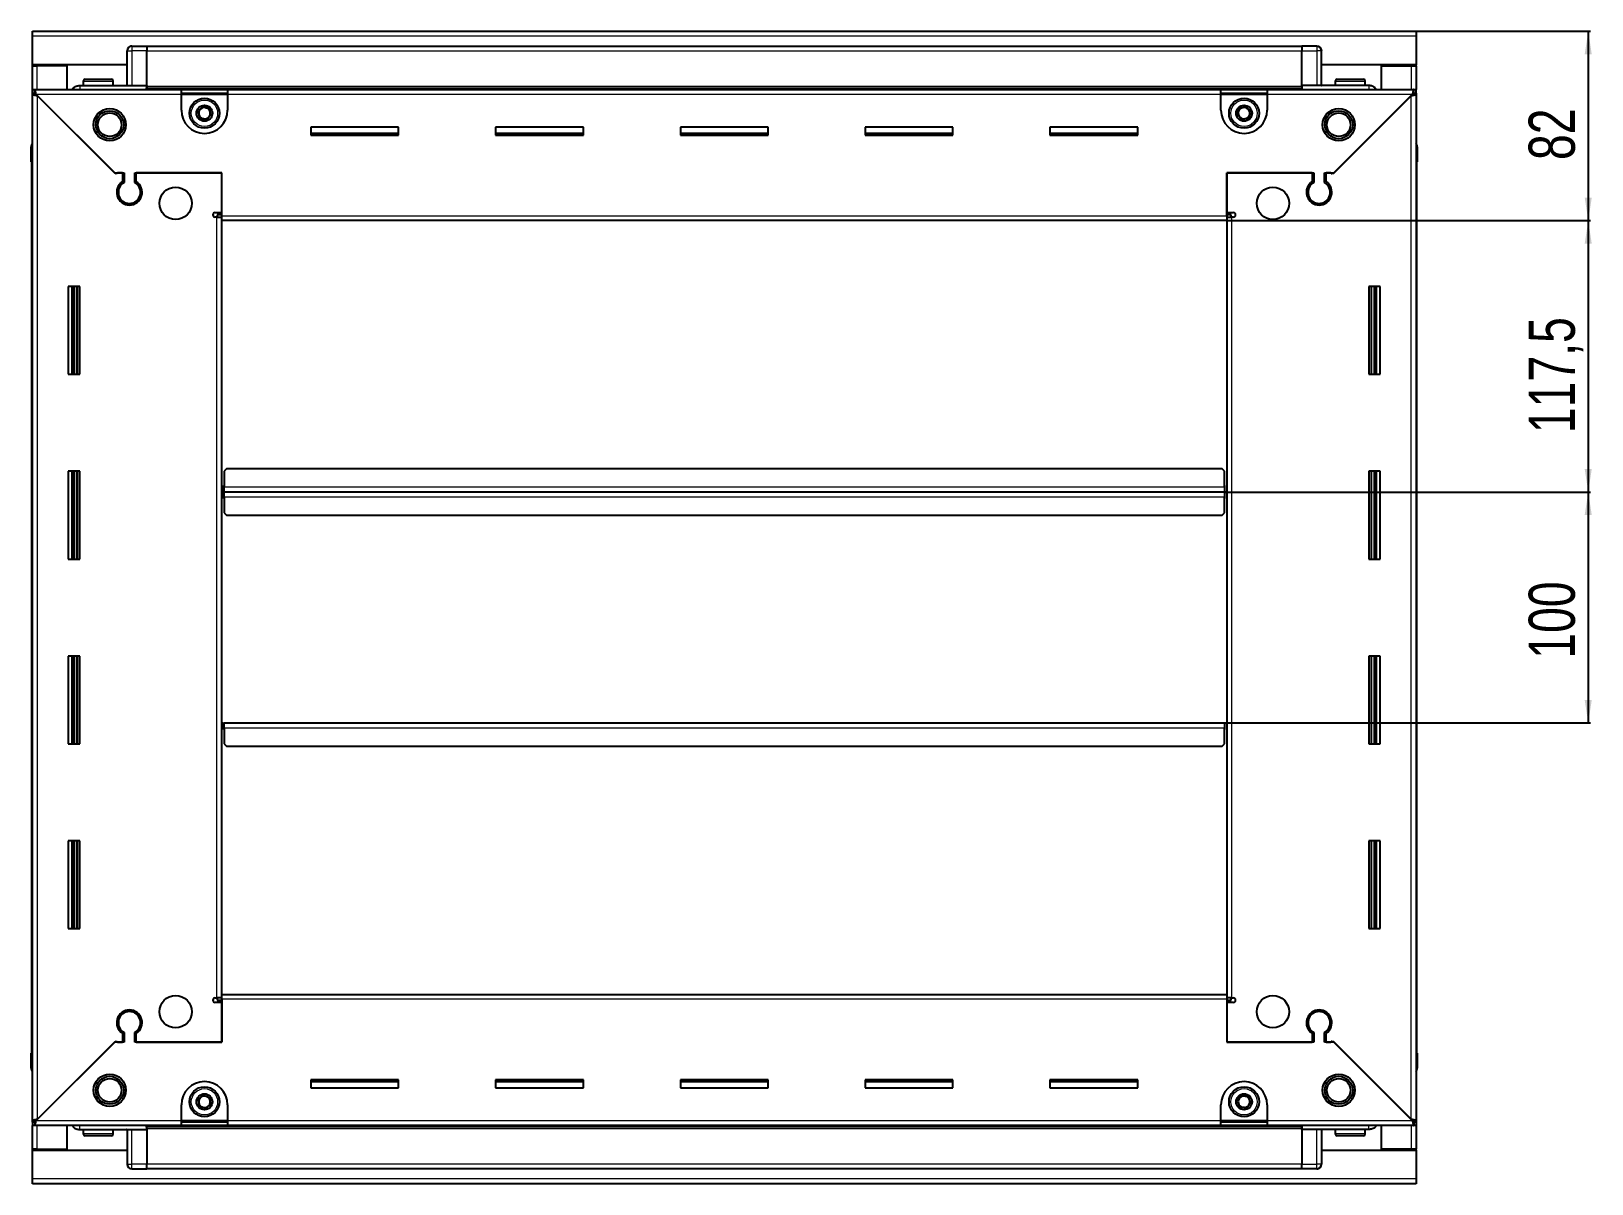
# Model space of a CAD drawing. Header units: millimetres. Extents: x 899 to 3665, y -93 to 1891.
# Drawn here: x 2989 to 3665, y 1244 to 1743 of the extents above; entities that cross this region are included whole.
import ezdxf

# ---------------------------------------------------------------- set-up
doc = ezdxf.new("R2010")
doc.units = ezdxf.units.MM
doc.layers.add('FORMAT', color=7, linetype='Continuous')
doc.styles.add('SLDTEXTSTYLE0', font='TXT', dxfattribs={"width": 0.75})
doc.dimstyles.new('SLDDIMSTYLE0', dxfattribs={"dimtxt": 20, "dimasz": 10, "dimexe": 0, "dimexo": 0.0625, "dimgap": 5, "dimtad": 2, "dimdec": 1, "dimrnd": 1e-09, "dimzin": 12, "dimdsep": 46, "dimtxsty": 'SLDTEXTSTYLE0', "dimsah": 1, "dimcen": 0.09, "dimadec": 0, "dimazin": 3, "dimtfac": 1, "dimtofl": 0, "dimtmove": 0, "dimatfit": 3, "dimfxl": 0, "dimfrac": 2, "dimtolj": 1, "dimtzin": 12, "dimarcsym": 0})

# ---------------------------------------------------------------- blocks, each defined once
blk = doc.blocks.new('_D_5')
at = {"layer": 'FORMAT'}
for p, q in [((3588.6, 1743.43), (3664.09, 1743.43)), ((3663.09, 1743.43), (3663.09, 1661.43)), ((3506.6, 1661.43), (3664.09, 1661.43))]:
    blk.add_line(p, q, dxfattribs=at)
for points in [[(3663.09, 1743.43), (3661.55, 1733.43), (3664.62, 1733.43)], [(3663.09, 1661.43), (3664.62, 1671.43), (3661.55, 1671.43)]]:
    blk.add_solid(points, dxfattribs=at)
at = {"layer": 'FORMAT', "insert": (3637.3, 1687.66), "char_height": 20, "attachment_point": 1, "rotation": 90, "style": 'SLDTEXTSTYLE0'}
blk.add_mtext('82', dxfattribs=at)
blk = doc.blocks.new('_D_6')
at = {"layer": 'FORMAT'}
for p, q in [((3506.6, 1661.43), (3664.09, 1661.43)), ((3663.09, 1661.43), (3663.09, 1543.93)), ((3505.6, 1543.93), (3664.09, 1543.93))]:
    blk.add_line(p, q, dxfattribs=at)
for points in [[(3663.09, 1661.43), (3661.55, 1651.43), (3664.62, 1651.43)], [(3663.09, 1543.93), (3664.62, 1553.93), (3661.55, 1553.93)]]:
    blk.add_solid(points, dxfattribs=at)
at = {"layer": 'FORMAT', "insert": (3637.3, 1569.43), "char_height": 20, "attachment_point": 1, "rotation": 90, "style": 'SLDTEXTSTYLE0'}
blk.add_mtext('117,5', dxfattribs=at)
blk = doc.blocks.new('_D_7')
at = {"layer": 'FORMAT'}
for p, q in [((3505.6, 1543.93), (3664.09, 1543.93)), ((3663.09, 1543.93), (3663.09, 1443.93)), ((3505.6, 1443.93), (3664.09, 1443.93))]:
    blk.add_line(p, q, dxfattribs=at)
for points in [[(3663.09, 1543.93), (3661.55, 1533.93), (3664.62, 1533.93)], [(3663.09, 1443.93), (3664.62, 1453.93), (3661.55, 1453.93)]]:
    blk.add_solid(points, dxfattribs=at)
at = {"layer": 'FORMAT', "insert": (3637.3, 1471.77), "char_height": 20, "attachment_point": 1, "rotation": 90, "style": 'SLDTEXTSTYLE0'}
blk.add_mtext('100', dxfattribs=at)

msp = doc.modelspace()

# ---------------------------------------------------------------- linework, layer by layer
at = {"color": 7, "linetype": 'Continuous', "lineweight": 25}
for p, q in [((2989.59, 1743.43), (3588.59, 1743.43)), ((2989.59, 1741.33), (2989.59, 1743.43)), ((3588.59, 1743.43), (3588.59, 1741.33)), ((2989.59, 1728.93), (2989.59, 1741.33)), ((3031.26, 1736.43), (3031.26, 1736.43)), ((3032.59, 1736.93), (3039.09, 1736.93)), ((3032.59, 1736.93), (3039.09, 1736.93)), ((3039.09, 1736.93), (3039.09, 1736.93)), ((3039.09, 1736.93), (3039.09, 1736.93)), ((3039.09, 1736.93), (3039.09, 1734.93)), ((3539.09, 1736.78), (3039.09, 1736.78)), ((3539.09, 1736.93), (3539.09, 1736.93)), ((3545.59, 1736.93), (3539.09, 1736.93)), ((3545.59, 1736.93), (3539.09, 1736.93)), ((3539.09, 1736.93), (3539.09, 1734.93)), ((3588.59, 1741.33), (3588.59, 1728.93)), ((3030.59, 1719.93), (3030.59, 1734.93)), ((3039.09, 1719.93), (3039.09, 1734.93)), ((3539.09, 1719.93), (3539.09, 1734.93)), ((3547.59, 1734.93), (3547.59, 1734.93)), ((3547.59, 1719.93), (3547.59, 1734.93)), ((3030.59, 1728.93), (2989.59, 1728.93)), ((2989.59, 1728.43), (2989.59, 1728.93)), ((2989.59, 1728.43), (2991.69, 1728.43)), ((2989.59, 1718.18), (2989.59, 1728.43)), ((2991.09, 1728.43), (2991.09, 1728.93)), ((3004.59, 1728.43), (2991.69, 1728.43)), ((3004.59, 1718.18), (3004.59, 1728.43)), ((3012.39, 1722.63), (3023.79, 1722.63)), ((3588.59, 1728.93), (3547.59, 1728.93)), ((3554.39, 1722.63), (3565.79, 1722.63)), ((3573.59, 1728.43), (3586.49, 1728.43)), ((3573.59, 1718.18), (3573.59, 1728.43)), ((3586.49, 1728.43), (3588.59, 1728.43)), ((3587.09, 1728.43), (3587.09, 1728.93)), ((3588.59, 1728.43), (3588.59, 1728.93)), ((3588.59, 1728.43), (3588.59, 1718.18)), ((2989.59, 1716.68), (2989.59, 1718.18)), ((2989.59, 1718.18), (2990.59, 1718.18)), ((2989.59, 1716.18), (2989.59, 1716.68)), ((2989.59, 1716.68), (2990.59, 1716.68)), ((2989.59, 1271.68), (2989.59, 1716.18)), ((2991.09, 1716.18), (2989.59, 1716.18)), ((2990.59, 1718.18), (3054.09, 1718.18)), ((2990.59, 1716.68), (2990.59, 1718.18)), ((2991.19, 1716.08), (3025.09, 1682.18)), ((3010.09, 1719.93), (3039.09, 1719.93)), ((3011.59, 1721.83), (3011.59, 1719.93)), ((3024.59, 1719.93), (3024.59, 1721.83)), ((3039.01, 1718.18), (3039.09, 1719.9)), ((3039.09, 1719.93), (3039.09, 1719.43)), ((3039.09, 1718.78), (3539.09, 1718.78)), ((3054.09, 1716.08), (3054.09, 1718.18)), ((3054.09, 1718.18), (3074.09, 1718.18)), ((3054.09, 1716.68), (3074.09, 1716.68)), ((3054.09, 1709.18), (3054.09, 1716.08)), ((3074.09, 1718.18), (3074.09, 1716.08)), ((3074.09, 1718.18), (3504.09, 1718.18)), ((3074.09, 1716.08), (3074.09, 1709.18)), ((3504.09, 1716.08), (3504.09, 1718.18)), ((3504.09, 1718.18), (3524.09, 1718.18)), ((3504.09, 1716.68), (3524.09, 1716.68)), ((3504.09, 1709.18), (3504.09, 1716.08)), ((3524.09, 1718.18), (3587.59, 1718.18)), ((3524.09, 1718.18), (3524.09, 1716.08)), ((3524.09, 1716.08), (3524.09, 1709.18)), ((3539.09, 1719.93), (3539.09, 1719.43)), ((3568.09, 1719.93), (3539.09, 1719.93)), ((3539.09, 1719.9), (3539.16, 1718.18)), ((3553.09, 1682.18), (3586.99, 1716.08)), ((3553.59, 1721.83), (3553.59, 1719.93)), ((3566.59, 1719.93), (3566.59, 1721.83)), ((3587.09, 1716.18), (3588.59, 1716.18)), ((3587.59, 1716.68), (3587.59, 1718.18)), ((3587.59, 1718.18), (3588.59, 1718.18)), ((3587.59, 1716.68), (3588.59, 1716.68)), ((3588.59, 1716.68), (3588.59, 1718.18)), ((3588.59, 1716.68), (3588.59, 1716.18)), ((3588.59, 1716.18), (3588.59, 1271.68)), ((3025.79, 1681.48), (2991.69, 1715.58)), ((3586.49, 1715.58), (3552.39, 1681.48)), ((3148.09, 1701.93), (3110.09, 1701.93)), ((3110.09, 1701.93), (3110.09, 1698.43)), ((3148.09, 1699.18), (3110.09, 1699.18)), ((3110.09, 1698.43), (3148.09, 1698.43)), ((3148.09, 1698.43), (3148.09, 1701.93)), ((3228.09, 1701.93), (3190.09, 1701.93)), ((3190.09, 1701.93), (3190.09, 1698.43)), ((3228.09, 1699.18), (3190.09, 1699.18)), ((3190.09, 1698.43), (3228.09, 1698.43)), ((3228.09, 1698.43), (3228.09, 1701.93)), ((3308.09, 1701.93), (3270.09, 1701.93)), ((3270.09, 1701.93), (3270.09, 1698.43)), ((3308.09, 1699.18), (3270.09, 1699.18)), ((3270.09, 1698.43), (3308.09, 1698.43)), ((3308.09, 1698.43), (3308.09, 1701.93)), ((3388.09, 1701.93), (3350.09, 1701.93)), ((3350.09, 1701.93), (3350.09, 1698.43)), ((3388.09, 1699.18), (3350.09, 1699.18)), ((3350.09, 1698.43), (3388.09, 1698.43)), ((3388.09, 1698.43), (3388.09, 1701.93)), ((3468.09, 1701.93), (3430.09, 1701.93)), ((3430.09, 1701.93), (3430.09, 1698.43)), ((3468.09, 1699.18), (3430.09, 1699.18)), ((3430.09, 1698.43), (3468.09, 1698.43)), ((3468.09, 1698.43), (3468.09, 1701.93)), ((2989.09, 1693.43), (2989.09, 1686.93)), ((2989.09, 1686.93), (2989.09, 1693.43)), ((3588.59, 1694.76), (3588.59, 1694.76)), ((3589.09, 1693.43), (3589.09, 1686.93)), ((3589.09, 1686.93), (3589.09, 1693.43)), ((2989.09, 1686.93), (2989.09, 1686.93)), ((2989.59, 1686.93), (2989.09, 1686.93)), ((2989.24, 1686.93), (2989.24, 1300.93)), ((3025.09, 1682.18), (3029.29, 1682.18)), ((3026.49, 1682.18), (3025.79, 1681.48)), ((3028.59, 1682.18), (3026.49, 1682.18)), ((3028.59, 1682.18), (3028.59, 1678.29)), ((3029.29, 1682.18), (3029.29, 1677.9)), ((3033.89, 1682.18), (3071.59, 1682.18)), ((3033.89, 1677.9), (3033.89, 1682.18)), ((3034.59, 1678.29), (3034.59, 1682.18)), ((3071.59, 1682.18), (3034.59, 1682.18)), ((3071.59, 1663.53), (3071.59, 1682.18)), ((3071.59, 1664.93), (3071.59, 1682.18)), ((3506.59, 1682.18), (3544.29, 1682.18)), ((3506.59, 1663.53), (3506.59, 1682.18)), ((3506.59, 1682.18), (3506.59, 1664.93)), ((3543.59, 1682.18), (3506.59, 1682.18)), ((3543.59, 1682.18), (3543.59, 1678.29)), ((3544.29, 1682.18), (3544.29, 1677.9)), ((3548.89, 1682.18), (3553.09, 1682.18)), ((3548.89, 1677.9), (3548.89, 1682.18)), ((3551.69, 1682.18), (3549.59, 1682.18)), ((3549.59, 1678.29), (3549.59, 1682.18)), ((3552.39, 1681.48), (3551.69, 1682.18)), ((3588.59, 1686.93), (3589.09, 1686.93)), ((3588.94, 1300.93), (3588.94, 1686.93)), ((3589.09, 1686.93), (3589.09, 1686.93)), ((3589.09, 1686.93), (3589.09, 1686.93)), ((3029.59, 1669.32), (3029.59, 1668.56)), ((3548.59, 1669.32), (3548.59, 1668.56)), ((3068.74, 1664.93), (3071.59, 1664.93)), ((3069.49, 1662.93), (3068.74, 1662.93)), ((3069.49, 1662.93), (3071.59, 1662.93)), ((3071.59, 1663.93), (3069.59, 1663.93)), ((3069.59, 1663.93), (3069.59, 1662.93)), ((3071.59, 1661.43), (3071.59, 1663.53)), ((3506.59, 1664.93), (3509.44, 1664.93)), ((3508.59, 1663.93), (3506.59, 1663.93)), ((3506.59, 1663.53), (3506.59, 1661.43)), ((3506.59, 1662.93), (3508.69, 1662.93)), ((3508.59, 1662.93), (3508.59, 1663.93)), ((3509.44, 1662.93), (3508.69, 1662.93)), ((3506.59, 1661.43), (3071.59, 1661.43)), ((3071.59, 1326.43), (3071.59, 1661.43)), ((3506.59, 1661.43), (3506.59, 1326.43)), ((3010.09, 1632.93), (3005.09, 1632.93)), ((3005.09, 1632.93), (3005.09, 1594.93)), ((3007.24, 1594.93), (3007.24, 1632.93)), ((3009.03, 1594.93), (3009.03, 1632.93)), ((3009.06, 1594.93), (3009.06, 1632.93)), ((3010.09, 1594.93), (3010.09, 1632.93)), ((3568.09, 1632.93), (3568.09, 1594.93)), ((3573.09, 1632.93), (3568.09, 1632.93)), ((3569.11, 1632.93), (3569.11, 1594.93)), ((3569.14, 1632.93), (3569.14, 1594.93)), ((3570.94, 1632.93), (3570.94, 1594.93)), ((3573.09, 1594.93), (3573.09, 1632.93)), ((3005.09, 1594.93), (3010.09, 1594.93)), ((3568.09, 1594.93), (3573.09, 1594.93)), ((3073.59, 1553.93), (3072.59, 1552.93)), ((3504.59, 1553.93), (3073.59, 1553.93)), ((3505.59, 1552.93), (3504.59, 1553.93)), ((3010.09, 1552.93), (3005.09, 1552.93)), ((3005.09, 1552.93), (3005.09, 1514.93)), ((3007.24, 1514.93), (3007.24, 1552.93)), ((3009.03, 1514.93), (3009.03, 1552.93)), ((3009.06, 1514.93), (3009.06, 1552.93)), ((3010.09, 1514.93), (3010.09, 1552.93)), ((3072.59, 1552.93), (3072.59, 1546.03)), ((3505.59, 1546.03), (3505.59, 1552.93)), ((3568.09, 1552.93), (3568.09, 1514.93)), ((3573.09, 1552.93), (3568.09, 1552.93)), ((3569.11, 1552.93), (3569.11, 1514.93)), ((3569.14, 1552.93), (3569.14, 1514.93)), ((3570.94, 1552.93), (3570.94, 1514.93)), ((3573.09, 1514.93), (3573.09, 1552.93)), ((3072.34, 1543.93), (3071.59, 1543.93)), ((3072.59, 1546.78), (3072.34, 1546.78)), ((3072.34, 1546.78), (3072.34, 1543.93)), ((3072.34, 1543.93), (3072.34, 1541.08)), ((3072.34, 1541.08), (3072.59, 1541.08)), ((3072.59, 1543.93), (3072.59, 1546.03)), ((3072.59, 1541.83), (3072.59, 1543.93)), ((3505.59, 1543.93), (3072.59, 1543.93)), ((3072.59, 1541.83), (3072.59, 1534.93)), ((3505.84, 1546.78), (3505.59, 1546.78)), ((3505.59, 1546.03), (3505.59, 1543.93)), ((3505.59, 1543.93), (3505.59, 1541.83)), ((3505.59, 1534.93), (3505.59, 1541.83)), ((3505.59, 1541.08), (3505.84, 1541.08)), ((3505.84, 1543.93), (3505.84, 1546.78)), ((3505.84, 1541.08), (3505.84, 1543.93)), ((3506.59, 1543.93), (3505.84, 1543.93)), ((3072.59, 1534.93), (3073.59, 1533.93)), ((3073.59, 1533.93), (3504.59, 1533.93)), ((3504.59, 1533.93), (3505.59, 1534.93)), ((3005.09, 1514.93), (3010.09, 1514.93)), ((3568.09, 1514.93), (3573.09, 1514.93)), ((3010.09, 1472.93), (3005.09, 1472.93)), ((3005.09, 1472.93), (3005.09, 1434.93)), ((3007.24, 1434.93), (3007.24, 1472.93)), ((3009.03, 1434.93), (3009.03, 1472.93)), ((3009.06, 1434.93), (3009.06, 1472.93)), ((3010.09, 1434.93), (3010.09, 1472.93)), ((3568.09, 1472.93), (3568.09, 1434.93)), ((3573.09, 1472.93), (3568.09, 1472.93)), ((3569.11, 1472.93), (3569.11, 1434.93)), ((3569.14, 1472.93), (3569.14, 1434.93)), ((3570.94, 1472.93), (3570.94, 1434.93)), ((3573.09, 1434.93), (3573.09, 1472.93)), ((3071.59, 1443.93), (3072.34, 1443.93)), ((3072.34, 1443.93), (3072.34, 1441.08)), ((3072.34, 1441.08), (3072.59, 1441.08)), ((3072.59, 1443.93), (3505.59, 1443.93)), ((3072.59, 1441.83), (3072.59, 1443.93)), ((3072.59, 1441.83), (3072.59, 1434.93)), ((3505.59, 1443.93), (3505.59, 1441.83)), ((3505.59, 1434.93), (3505.59, 1441.83)), ((3505.59, 1441.08), (3505.84, 1441.08)), ((3505.84, 1441.08), (3505.84, 1443.93)), ((3505.84, 1443.93), (3506.59, 1443.93)), ((3005.09, 1434.93), (3010.09, 1434.93)), ((3072.59, 1434.93), (3073.59, 1433.93)), ((3073.59, 1433.93), (3504.59, 1433.93)), ((3504.59, 1433.93), (3505.59, 1434.93)), ((3568.09, 1434.93), (3573.09, 1434.93)), ((3010.09, 1392.93), (3005.09, 1392.93)), ((3005.09, 1392.93), (3005.09, 1354.93)), ((3007.24, 1354.93), (3007.24, 1392.93)), ((3009.03, 1354.93), (3009.03, 1392.93)), ((3009.06, 1354.93), (3009.06, 1392.93)), ((3010.09, 1354.93), (3010.09, 1392.93)), ((3568.09, 1392.93), (3568.09, 1354.93)), ((3573.09, 1392.93), (3568.09, 1392.93)), ((3569.11, 1392.93), (3569.11, 1354.93)), ((3569.14, 1392.93), (3569.14, 1354.93)), ((3570.94, 1392.93), (3570.94, 1354.93)), ((3573.09, 1354.93), (3573.09, 1392.93)), ((3005.09, 1354.93), (3010.09, 1354.93)), ((3568.09, 1354.93), (3573.09, 1354.93)), ((3068.74, 1324.93), (3069.49, 1324.93)), ((3071.59, 1324.93), (3069.49, 1324.93)), ((3069.59, 1324.93), (3069.59, 1323.93)), ((3071.59, 1326.43), (3506.59, 1326.43)), ((3071.59, 1324.33), (3071.59, 1326.43)), ((3071.59, 1324.33), (3071.59, 1305.68)), ((3506.59, 1326.43), (3506.59, 1324.33)), ((3508.69, 1324.93), (3506.59, 1324.93)), ((3506.59, 1324.33), (3506.59, 1305.68)), ((3508.59, 1323.93), (3508.59, 1324.93)), ((3508.69, 1324.93), (3509.44, 1324.93)), ((3029.59, 1319.31), (3029.59, 1318.55)), ((3071.59, 1322.93), (3068.74, 1322.93)), ((3069.59, 1323.93), (3071.59, 1323.93)), ((3071.59, 1305.68), (3071.59, 1322.93)), ((3506.59, 1323.93), (3508.59, 1323.93)), ((3506.59, 1322.93), (3506.59, 1305.68)), ((3509.44, 1322.93), (3506.59, 1322.93)), ((3548.59, 1319.31), (3548.59, 1318.55)), ((3025.09, 1305.68), (2991.19, 1271.78)), ((2991.69, 1272.28), (3025.79, 1306.38)), ((3029.29, 1305.68), (3025.09, 1305.68)), ((3025.79, 1306.38), (3026.49, 1305.68)), ((3026.49, 1305.68), (3028.59, 1305.68)), ((3028.59, 1309.57), (3028.59, 1305.68)), ((3029.29, 1309.97), (3029.29, 1305.68)), ((3033.89, 1305.68), (3033.89, 1309.97)), ((3071.59, 1305.68), (3033.89, 1305.68)), ((3034.59, 1305.68), (3034.59, 1309.57)), ((3034.59, 1305.68), (3071.59, 1305.68)), ((3544.29, 1305.68), (3506.59, 1305.68)), ((3506.59, 1305.68), (3543.59, 1305.68)), ((3543.59, 1309.57), (3543.59, 1305.68)), ((3544.29, 1309.97), (3544.29, 1305.68)), ((3548.89, 1305.68), (3548.89, 1309.97)), ((3553.09, 1305.68), (3548.89, 1305.68)), ((3549.59, 1305.68), (3549.59, 1309.57)), ((3549.59, 1305.68), (3551.69, 1305.68)), ((3551.69, 1305.68), (3552.39, 1306.38)), ((3552.39, 1306.38), (3586.49, 1272.28)), ((3586.99, 1271.78), (3553.09, 1305.68)), ((2989.09, 1300.93), (2989.09, 1300.93)), ((2989.09, 1294.43), (2989.09, 1300.93)), ((2989.09, 1300.93), (2989.09, 1300.93)), ((2989.09, 1300.93), (2989.09, 1294.43)), ((2989.59, 1300.93), (2989.09, 1300.93)), ((3588.59, 1300.93), (3589.09, 1300.93)), ((3589.09, 1300.93), (3589.09, 1300.93)), ((3589.09, 1294.43), (3589.09, 1300.93)), ((3589.09, 1300.93), (3589.09, 1294.43)), ((2989.59, 1293.11), (2989.59, 1293.11)), ((3148.09, 1289.43), (3110.09, 1289.43)), ((3110.09, 1289.43), (3110.09, 1285.93)), ((3110.09, 1288.68), (3148.09, 1288.68)), ((3110.09, 1285.93), (3148.09, 1285.93)), ((3148.09, 1285.93), (3148.09, 1289.43)), ((3228.09, 1289.43), (3190.09, 1289.43)), ((3190.09, 1289.43), (3190.09, 1285.93)), ((3190.09, 1288.68), (3228.09, 1288.68)), ((3190.09, 1285.93), (3228.09, 1285.93)), ((3228.09, 1285.93), (3228.09, 1289.43)), ((3308.09, 1289.43), (3270.09, 1289.43)), ((3270.09, 1289.43), (3270.09, 1285.93)), ((3270.09, 1288.68), (3308.09, 1288.68)), ((3270.09, 1285.93), (3308.09, 1285.93)), ((3308.09, 1285.93), (3308.09, 1289.43)), ((3388.09, 1289.43), (3350.09, 1289.43)), ((3350.09, 1289.43), (3350.09, 1285.93)), ((3350.09, 1288.68), (3388.09, 1288.68)), ((3350.09, 1285.93), (3388.09, 1285.93)), ((3388.09, 1285.93), (3388.09, 1289.43)), ((3468.09, 1289.43), (3430.09, 1289.43)), ((3430.09, 1289.43), (3430.09, 1285.93)), ((3430.09, 1288.68), (3468.09, 1288.68)), ((3430.09, 1285.93), (3468.09, 1285.93)), ((3468.09, 1285.93), (3468.09, 1289.43)), ((3054.09, 1271.78), (3054.09, 1278.68)), ((3074.09, 1278.68), (3074.09, 1271.78)), ((3504.09, 1271.78), (3504.09, 1278.68)), ((3524.09, 1278.68), (3524.09, 1271.78)), ((2989.59, 1271.18), (2989.59, 1271.68)), ((2991.09, 1271.68), (2989.59, 1271.68)), ((2989.59, 1271.18), (2989.59, 1269.68)), ((2990.59, 1271.18), (2989.59, 1271.18)), ((2990.59, 1271.18), (2990.59, 1269.68)), ((3054.09, 1269.68), (3054.09, 1271.78)), ((3074.09, 1271.18), (3054.09, 1271.18)), ((3074.09, 1271.78), (3074.09, 1269.68)), ((3504.09, 1269.68), (3504.09, 1271.78)), ((3524.09, 1271.18), (3504.09, 1271.18)), ((3524.09, 1271.78), (3524.09, 1269.68)), ((3587.09, 1271.68), (3588.59, 1271.68)), ((3587.59, 1271.18), (3587.59, 1269.68)), ((3588.59, 1271.18), (3587.59, 1271.18)), ((3588.59, 1271.68), (3588.59, 1271.18)), ((3588.59, 1271.18), (3588.59, 1269.68)), ((2989.59, 1259.43), (2989.59, 1269.68)), ((2990.59, 1269.68), (2989.59, 1269.68)), ((3054.09, 1269.68), (2990.59, 1269.68)), ((3004.59, 1259.43), (3004.59, 1269.68)), ((3010.09, 1267.93), (3039.09, 1267.93)), ((3011.59, 1267.93), (3011.59, 1266.03)), ((3016.16, 1265.23), (3012.39, 1265.23)), ((3023.79, 1265.23), (3016.16, 1265.23)), ((3024.59, 1266.03), (3024.59, 1267.93)), ((3030.59, 1267.93), (3030.59, 1252.93)), ((3039.09, 1267.97), (3039.01, 1269.68)), ((3539.09, 1269.08), (3039.09, 1269.08)), ((3039.09, 1267.93), (3039.09, 1268.43)), ((3039.09, 1267.93), (3039.09, 1252.93)), ((3074.09, 1269.68), (3054.09, 1269.68)), ((3504.09, 1269.68), (3074.09, 1269.68)), ((3524.09, 1269.68), (3504.09, 1269.68)), ((3587.59, 1269.68), (3524.09, 1269.68)), ((3539.16, 1269.68), (3539.09, 1267.97)), ((3539.09, 1267.93), (3539.09, 1268.43)), ((3568.09, 1267.93), (3539.09, 1267.93)), ((3539.09, 1267.93), (3539.09, 1252.93)), ((3547.59, 1267.93), (3547.59, 1252.93)), ((3553.59, 1267.93), (3553.59, 1266.03)), ((3561.38, 1265.23), (3554.39, 1265.23)), ((3565.79, 1265.23), (3561.38, 1265.23)), ((3566.59, 1266.03), (3566.59, 1267.93)), ((3573.59, 1259.43), (3573.59, 1269.68)), ((3588.59, 1269.68), (3587.59, 1269.68)), ((3588.59, 1269.68), (3588.59, 1259.43)), ((2991.69, 1259.43), (2989.59, 1259.43)), ((2989.59, 1258.93), (2989.59, 1259.43)), ((2989.59, 1246.53), (2989.59, 1258.93)), ((2989.59, 1258.93), (3030.59, 1258.93)), ((2991.09, 1258.93), (2991.09, 1259.43)), ((2991.69, 1259.43), (3004.59, 1259.43)), ((3547.59, 1258.93), (3588.59, 1258.93)), ((3586.49, 1259.43), (3573.59, 1259.43)), ((3588.59, 1259.43), (3586.49, 1259.43)), ((3587.09, 1258.93), (3587.09, 1259.43)), ((3588.59, 1258.93), (3588.59, 1259.43)), ((3588.59, 1258.93), (3588.59, 1246.53)), ((3030.59, 1252.93), (3030.59, 1252.93)), ((3032.59, 1250.93), (3039.09, 1250.93)), ((3032.59, 1250.93), (3039.09, 1250.93)), ((3039.09, 1250.93), (3039.09, 1252.93)), ((3039.09, 1251.08), (3539.09, 1251.08)), ((3039.09, 1250.93), (3039.09, 1250.93)), ((3539.09, 1250.93), (3539.09, 1252.93)), ((3545.59, 1250.93), (3539.09, 1250.93)), ((3539.09, 1250.93), (3539.09, 1250.93)), ((3539.09, 1250.93), (3539.09, 1250.93)), ((3545.59, 1250.93), (3539.09, 1250.93)), ((3546.91, 1251.43), (3546.91, 1251.43)), ((2989.59, 1244.43), (2989.59, 1246.53)), ((3588.59, 1244.43), (2989.59, 1244.43)), ((3588.59, 1246.53), (3588.59, 1244.43))]:
    msp.add_line(p, q, dxfattribs=at)
at = {"color": 8, "linetype": 'Continuous', "lineweight": 18}
for p, q in [((3588.59, 1741.33), (2989.59, 1741.33)), ((3032.59, 1736.93), (3032.59, 1734.93)), ((3545.59, 1736.93), (3545.59, 1734.93)), ((3030.59, 1734.93), (3032.59, 1734.93)), ((3032.59, 1734.93), (3032.59, 1719.93)), ((3039.09, 1734.93), (3032.59, 1734.93)), ((3539.09, 1734.78), (3039.09, 1734.78)), ((3539.09, 1734.93), (3545.59, 1734.93)), ((3545.59, 1734.93), (3545.59, 1719.93)), ((3547.59, 1734.93), (3545.59, 1734.93)), ((2991.69, 1728.43), (2991.69, 1728.93)), ((2991.69, 1718.18), (2991.69, 1728.43)), ((3586.49, 1728.93), (3586.49, 1728.43)), ((3586.49, 1728.43), (3586.49, 1718.18)), ((3054.09, 1716.08), (2991.19, 1716.08)), ((3011.59, 1721.83), (3024.59, 1721.83)), ((3539.09, 1719.43), (3039.09, 1719.43)), ((3539.09, 1718.2), (3039.09, 1718.2)), ((3054.09, 1716.08), (3074.09, 1716.08)), ((3504.09, 1716.08), (3074.09, 1716.08)), ((3504.09, 1716.08), (3524.09, 1716.08)), ((3586.99, 1716.08), (3524.09, 1716.08)), ((3553.59, 1721.83), (3566.59, 1721.83)), ((2991.69, 1715.58), (2991.69, 1272.28)), ((3586.49, 1272.28), (3586.49, 1715.58)), ((2989.59, 1693.43), (2989.09, 1693.43)), ((3588.59, 1693.43), (3589.09, 1693.43)), ((3069.49, 1324.93), (3069.49, 1662.93)), ((3071.59, 1663.53), (3506.59, 1663.53)), ((3508.69, 1662.93), (3508.69, 1324.93)), ((3006.59, 1632.93), (3006.59, 1594.93)), ((3007.82, 1632.93), (3007.82, 1594.93)), ((3570.35, 1594.93), (3570.35, 1632.93)), ((3571.59, 1594.93), (3571.59, 1632.93)), ((3006.59, 1552.93), (3006.59, 1514.93)), ((3007.82, 1552.93), (3007.82, 1514.93)), ((3570.35, 1514.93), (3570.35, 1552.93)), ((3571.59, 1514.93), (3571.59, 1552.93)), ((3505.59, 1546.03), (3072.59, 1546.03)), ((3072.59, 1541.83), (3505.59, 1541.83)), ((3006.59, 1472.93), (3006.59, 1434.93)), ((3007.82, 1472.93), (3007.82, 1434.93)), ((3570.35, 1434.93), (3570.35, 1472.93)), ((3571.59, 1434.93), (3571.59, 1472.93)), ((3072.59, 1441.83), (3505.59, 1441.83)), ((3006.59, 1392.93), (3006.59, 1354.93)), ((3007.82, 1392.93), (3007.82, 1354.93)), ((3570.35, 1354.93), (3570.35, 1392.93)), ((3571.59, 1354.93), (3571.59, 1392.93)), ((3506.59, 1324.33), (3071.59, 1324.33)), ((2989.59, 1294.43), (2989.09, 1294.43)), ((3588.59, 1294.43), (3589.09, 1294.43)), ((2991.19, 1271.78), (3054.09, 1271.78)), ((3074.09, 1271.78), (3054.09, 1271.78)), ((3074.09, 1271.78), (3504.09, 1271.78)), ((3524.09, 1271.78), (3504.09, 1271.78)), ((3524.09, 1271.78), (3586.99, 1271.78)), ((2991.69, 1259.43), (2991.69, 1269.68)), ((3015.89, 1266.03), (3011.59, 1266.03)), ((3024.59, 1266.03), (3015.89, 1266.03)), ((3032.59, 1252.93), (3032.59, 1267.93)), ((3039.09, 1269.67), (3539.09, 1269.67)), ((3039.09, 1268.43), (3539.09, 1268.43)), ((3545.59, 1252.93), (3545.59, 1267.93)), ((3561.56, 1266.03), (3553.59, 1266.03)), ((3566.59, 1266.03), (3561.56, 1266.03)), ((3586.49, 1269.68), (3586.49, 1259.43)), ((2991.69, 1258.93), (2991.69, 1259.43)), ((3586.49, 1259.43), (3586.49, 1258.93)), ((3030.59, 1252.93), (3032.59, 1252.93)), ((3039.09, 1252.93), (3032.59, 1252.93)), ((3032.59, 1250.93), (3032.59, 1252.93)), ((3039.09, 1253.08), (3539.09, 1253.08)), ((3539.09, 1252.93), (3545.59, 1252.93)), ((3547.59, 1252.93), (3545.59, 1252.93)), ((3545.59, 1250.93), (3545.59, 1252.93)), ((3588.59, 1246.53), (2989.59, 1246.53))]:
    msp.add_line(p, q, dxfattribs=at)
at = {"color": 7, "linetype": 'Continuous', "lineweight": 25, "flags": 128}
msp.add_lwpolyline([(3547.44, 1735.69), (3547.55, 1735.32), (3547.59, 1734.93)], dxfattribs=at)
at = {"color": 7, "linetype": 'Continuous', "lineweight": 25}
for centre, radius in [((3023.09, 1702.93), 7), ((3064.09, 1707.93), 6.5), ((3064.09, 1707.93), 3.46), ((3514.09, 1707.93), 6.5), ((3514.09, 1707.93), 3.46), ((3555.09, 1702.93), 7), ((3023.09, 1702.93), 6.03), ((3023.09, 1702.93), 5.1), ((3555.09, 1702.93), 6.03), ((3555.09, 1702.93), 5.1), ((3051.59, 1668.93), 7), ((3526.59, 1668.93), 7), ((3051.59, 1318.93), 7), ((3526.59, 1318.93), 7), ((3023.09, 1284.93), 7), ((3023.09, 1284.93), 6.03), ((3555.09, 1284.93), 7), ((3555.09, 1284.93), 6.03), ((3023.09, 1284.93), 5.1), ((3064.09, 1279.93), 6.5), ((3514.09, 1279.93), 6.5), ((3555.09, 1284.93), 5.1), ((3064.09, 1279.93), 3.46), ((3514.09, 1279.93), 3.46)]:
    msp.add_circle(centre, radius, dxfattribs=at)
at = {"color": 8, "linetype": 'Continuous', "lineweight": 18}
for centre in [(3064.09, 1707.93), (3514.09, 1707.93), (3064.09, 1279.93), (3514.09, 1279.93)]:
    msp.add_circle(centre, 5.7, dxfattribs=at)
at = {"color": 7, "linetype": 'Continuous', "lineweight": 25}
for centre, radius, start, end in [((3032.59, 1734.93), 2, 90, 180), ((3032.59, 1734.93), 2, 123.94202, 131.40962), ((3032.59, 1734.93), 2, 90, 108.58003), ((3545.59, 1734.93), 2, 0, 90), ((3012.39, 1721.83), 0.8, 90, 180), ((3023.79, 1721.83), 0.8, 0, 90), ((3554.39, 1721.83), 0.8, 90, 180), ((3565.79, 1721.83), 0.8, 0, 90), ((3030.39, 1720.13), 0.2, 270, 0), ((3547.79, 1720.13), 0.2, 180, 270), ((3064.09, 1709.18), 10, 180, 270), ((3064.09, 1707.93), 2.5, 134.01559, 194.01559), ((3064.09, 1707.93), 2.5, 74.01559, 134.01559), ((3064.09, 1709.18), 10, 270, 0), ((3064.09, 1707.93), 2.5, 14.01559, 74.01559), ((3514.09, 1709.18), 10, 180, 270), ((3514.09, 1707.93), 2.5, 100.11158, 160.11158), ((3514.09, 1707.93), 2.5, 40.11158, 100.11158), ((3514.09, 1709.18), 10, 270, 0), ((3514.09, 1707.93), 2.5, 340.11158, 40.11158), ((3064.09, 1707.93), 2.5, 194.01559, 254.01559), ((3064.09, 1707.93), 2.5, 254.01559, 314.01559), ((3064.09, 1707.93), 2.5, 314.01559, 14.01559), ((3514.09, 1707.93), 2.5, 160.11158, 220.11158), ((3514.09, 1707.93), 2.5, 220.11158, 280.11158), ((3514.09, 1707.93), 2.5, 280.11158, 340.11158), ((2991.09, 1693.43), 2, 138.57492, 180), ((2991.09, 1693.43), 2, 138.59038, 180), ((3587.09, 1693.43), 2, 33.78451, 41.40962), ((3587.09, 1693.43), 2, 0, 41.39416), ((3587.09, 1693.43), 2, 360, 19.56674), ((3031.59, 1673.68), 5.5, 123.05573, 56.94427), ((3031.59, 1673.68), 4.8, 118.63099, 61.36901), ((3546.59, 1673.68), 5.5, 123.05573, 56.94427), ((3546.59, 1673.68), 4.8, 118.63099, 61.36901), ((3068.74, 1663.93), 1, 90, 270), ((3509.44, 1663.93), 1, 270, 90), ((3068.74, 1323.93), 1, 90, 270), ((3509.44, 1323.93), 1, 270, 90), ((3031.59, 1314.18), 5.5, 303.05573, 236.94427), ((3031.59, 1314.18), 4.8, 298.63099, 241.36901), ((3546.59, 1314.18), 5.5, 303.05573, 236.94427), ((3546.59, 1314.18), 4.8, 298.63099, 241.36901), ((2991.09, 1294.43), 2, 180, 221.39416), ((3587.09, 1294.43), 2, 318.57492, 360), ((3587.09, 1294.43), 2, 318.59038, 0), ((3064.09, 1278.68), 10, 90, 180), ((3064.09, 1278.68), 10, 0, 90), ((3514.09, 1278.68), 10, 90, 180), ((3514.09, 1278.68), 10, 0, 90), ((3064.09, 1279.93), 2.5, 127.47401, 187.47401), ((3064.09, 1279.93), 2.5, 187.47401, 247.47401), ((3064.09, 1279.93), 2.5, 67.47401, 127.47401), ((3064.09, 1279.93), 2.5, 247.47401, 307.47401), ((3064.09, 1279.93), 2.5, 7.47401, 67.47401), ((3064.09, 1279.93), 2.5, 307.47401, 7.47401), ((3514.09, 1279.93), 2.5, 147.04236, 207.04236), ((3514.09, 1279.93), 2.5, 207.04236, 267.04236), ((3514.09, 1279.93), 2.5, 87.04236, 147.04236), ((3514.09, 1279.93), 2.5, 267.04236, 327.04236), ((3514.09, 1279.93), 2.5, 27.04236, 87.04236), ((3514.09, 1279.93), 2.5, 327.04236, 27.04236), ((3012.39, 1266.03), 0.8, 180, 270), ((3023.79, 1266.03), 0.8, 270, 360), ((3030.39, 1267.73), 0.2, 0, 90), ((3547.79, 1267.73), 0.2, 90, 180), ((3554.39, 1266.03), 0.8, 180, 270), ((3565.79, 1266.03), 0.8, 270, 360), ((3032.59, 1252.93), 2, 180, 270), ((3032.59, 1252.93), 2, 180, 270), ((3545.59, 1252.93), 2, 270, 0), ((3545.59, 1252.93), 2, 270, 288.58003), ((3545.59, 1252.93), 2, 303.94202, 311.40962)]:
    msp.add_arc(centre, radius, start, end, dxfattribs=at)
for points, knots in [([(2989.59, 1716.18), (2989.61, 1716.14), (2989.66, 1716.05), (2990.06, 1715.91), (2990.62, 1715.78), (2991.2, 1715.67), (2991.56, 1715.61), (2991.69, 1715.58)], [0, 0, 0, 0, 0.230255, 0.448522, 0.666786, 0.88505, 1, 1, 1, 1]), ([(2991.19, 1716.08), (2991.14, 1716.34), (2991.05, 1716.83), (2990.92, 1717.47), (2990.79, 1717.94), (2990.68, 1718.16), (2990.61, 1718.18), (2990.59, 1718.18)], [0, 0, 0, 0, 0.230255, 0.448522, 0.666786, 0.88505, 1, 1, 1, 1]), ([(3006.87, 1718.18), (3006.99, 1718.38), (3007.38, 1719.03), (3008.53, 1719.74), (3009.57, 1719.87), (3010.09, 1719.93)], [0, 0, 0, 0, 0.18225, 0.591125, 1, 1, 1, 1]), ([(3039.09, 1719.93), (3039.09, 1719.9), (3039.09, 1719.82), (3039.09, 1719.2), (3039.09, 1718.62), (3039.09, 1718.23), (3039.09, 1718.2)], [0, 0, 0, 0, 0.324279, 0.648558, 0.972836, 1, 1, 1, 1]), ([(3539.09, 1719.93), (3539.09, 1719.9), (3539.09, 1719.82), (3539.09, 1719.2), (3539.09, 1718.62), (3539.09, 1718.23), (3539.09, 1718.2)], [0, 0, 0, 0, 0.3242788, 0.6485576, 0.9728365, 1, 1, 1, 1]), ([(3571.3, 1718.18), (3571.18, 1718.38), (3570.79, 1719.03), (3569.64, 1719.74), (3568.6, 1719.87), (3568.09, 1719.93)], [0, 0, 0, 0, 0.18225, 0.591125, 1, 1, 1, 1]), ([(3586.49, 1715.58), (3586.74, 1715.63), (3587.23, 1715.72), (3587.87, 1715.85), (3588.34, 1715.98), (3588.56, 1716.09), (3588.58, 1716.16), (3588.59, 1716.18)], [0, 0, 0, 0, 0.2302553, 0.4485219, 0.6667858, 0.8850496, 1, 1, 1, 1]), ([(3587.59, 1718.18), (3587.54, 1718.16), (3587.45, 1718.11), (3587.32, 1717.71), (3587.19, 1717.15), (3587.08, 1716.57), (3587.01, 1716.21), (3586.99, 1716.08)], [0, 0, 0, 0, 0.230255, 0.448522, 0.666786, 0.88505, 1, 1, 1, 1]), ([(3061.31, 1708.73), (3061.68, 1709.09), (3062.38, 1709.76), (3063.07, 1710.42), (3063.39, 1710.73)], [0, 0, 0, 0, 0.534686, 1, 1, 1, 1]), ([(3063.39, 1710.73), (3063.88, 1710.59), (3064.81, 1710.33), (3065.73, 1710.06), (3066.16, 1709.94)], [0, 0, 0, 0, 0.5346859, 1, 1, 1, 1]), ([(3066.16, 1709.94), (3066.19, 1709.82), (3066.34, 1709.24), (3066.58, 1708.27), (3066.78, 1707.47), (3066.86, 1707.14)], [0, 0, 0, 0, 0.1331247, 0.6370994, 1, 1, 1, 1]), ([(3511.24, 1707.43), (3511.29, 1707.54), (3511.49, 1708.11), (3511.83, 1709.04), (3512.11, 1709.82), (3512.23, 1710.14)], [0, 0, 0, 0, 0.133125, 0.637099, 1, 1, 1, 1]), ([(3512.23, 1710.14), (3512.73, 1710.23), (3513.68, 1710.4), (3514.63, 1710.57), (3515.07, 1710.65)], [0, 0, 0, 0, 0.534686, 1, 1, 1, 1]), ([(3515.07, 1710.65), (3515.4, 1710.25), (3516.02, 1709.52), (3516.64, 1708.78), (3516.93, 1708.44)], [0, 0, 0, 0, 0.534686, 1, 1, 1, 1]), ([(3062.01, 1705.93), (3061.93, 1706.26), (3061.73, 1707.06), (3061.49, 1708.03), (3061.34, 1708.61), (3061.31, 1708.73)], [0, 0, 0, 0, 0.362901, 0.866875, 1, 1, 1, 1]), ([(3064.79, 1705.13), (3064.29, 1705.28), (3063.36, 1705.54), (3062.44, 1705.81), (3062.01, 1705.93)], [0, 0, 0, 0, 0.5346859, 1, 1, 1, 1]), ([(3066.86, 1707.14), (3066.49, 1706.78), (3065.8, 1706.11), (3065.11, 1705.44), (3064.79, 1705.13)], [0, 0, 0, 0, 0.534686, 1, 1, 1, 1]), ([(3513.1, 1705.22), (3512.77, 1705.61), (3512.15, 1706.35), (3511.53, 1707.09), (3511.24, 1707.43)], [0, 0, 0, 0, 0.534686, 1, 1, 1, 1]), ([(3515.95, 1705.73), (3515.44, 1705.64), (3514.49, 1705.47), (3513.54, 1705.3), (3513.1, 1705.22)], [0, 0, 0, 0, 0.5346859, 1, 1, 1, 1]), ([(3516.93, 1708.44), (3516.81, 1708.12), (3516.53, 1707.34), (3516.19, 1706.41), (3515.99, 1705.84), (3515.95, 1705.73)], [0, 0, 0, 0, 0.362901, 0.866875, 1, 1, 1, 1]), ([(3061.42, 1281.04), (3061.52, 1281.12), (3061.99, 1281.48), (3062.78, 1282.09), (3063.44, 1282.59), (3063.71, 1282.8)], [0, 0, 0, 0, 0.133125, 0.637099, 1, 1, 1, 1]), ([(3061.79, 1278.18), (3061.73, 1278.69), (3061.6, 1279.65), (3061.48, 1280.6), (3061.42, 1281.04)], [0, 0, 0, 0, 0.534686, 1, 1, 1, 1]), ([(3064.46, 1277.07), (3063.99, 1277.27), (3063.09, 1277.64), (3062.21, 1278.01), (3061.79, 1278.18)], [0, 0, 0, 0, 0.5346859, 1, 1, 1, 1]), ([(3063.71, 1282.8), (3064.19, 1282.6), (3065.08, 1282.23), (3065.96, 1281.86), (3066.38, 1281.69)], [0, 0, 0, 0, 0.534686, 1, 1, 1, 1]), ([(3066.75, 1278.83), (3066.48, 1278.62), (3065.83, 1278.12), (3065.04, 1277.51), (3064.56, 1277.15), (3064.46, 1277.07)], [0, 0, 0, 0, 0.362901, 0.866875, 1, 1, 1, 1]), ([(3066.38, 1281.69), (3066.44, 1281.18), (3066.57, 1280.22), (3066.69, 1279.27), (3066.75, 1278.83)], [0, 0, 0, 0, 0.5346859, 1, 1, 1, 1]), ([(3511.2, 1280.08), (3511.48, 1280.52), (3512.01, 1281.33), (3512.53, 1282.13), (3512.77, 1282.51)], [0, 0, 0, 0, 0.534686, 1, 1, 1, 1]), ([(3512.52, 1277.51), (3512.28, 1277.97), (3511.84, 1278.83), (3511.41, 1279.69), (3511.2, 1280.08)], [0, 0, 0, 0, 0.534686, 1, 1, 1, 1]), ([(3515.4, 1277.36), (3515.05, 1277.38), (3514.23, 1277.42), (3513.24, 1277.47), (3512.64, 1277.51), (3512.52, 1277.51)], [0, 0, 0, 0, 0.362901, 0.866875, 1, 1, 1, 1]), ([(3512.77, 1282.51), (3512.9, 1282.5), (3513.5, 1282.47), (3514.49, 1282.42), (3515.31, 1282.37), (3515.66, 1282.36)], [0, 0, 0, 0, 0.133125, 0.637099, 1, 1, 1, 1]), ([(3516.97, 1279.79), (3516.69, 1279.35), (3516.16, 1278.54), (3515.64, 1277.74), (3515.4, 1277.36)], [0, 0, 0, 0, 0.534686, 1, 1, 1, 1]), ([(3515.66, 1282.36), (3515.89, 1281.9), (3516.33, 1281.04), (3516.77, 1280.18), (3516.97, 1279.79)], [0, 0, 0, 0, 0.534686, 1, 1, 1, 1]), ([(2991.69, 1272.28), (2991.43, 1272.24), (2990.94, 1272.15), (2990.3, 1272.01), (2989.83, 1271.88), (2989.61, 1271.77), (2989.59, 1271.71), (2989.59, 1271.68)], [0, 0, 0, 0, 0.230255, 0.448522, 0.666786, 0.88505, 1, 1, 1, 1]), ([(2990.59, 1269.68), (2990.63, 1269.71), (2990.72, 1269.76), (2990.86, 1270.16), (2990.99, 1270.71), (2991.1, 1271.29), (2991.16, 1271.66), (2991.19, 1271.78)], [0, 0, 0, 0, 0.230255, 0.448522, 0.666786, 0.88505, 1, 1, 1, 1]), ([(3588.59, 1271.68), (3588.56, 1271.73), (3588.51, 1271.82), (3588.11, 1271.95), (3587.56, 1272.08), (3586.98, 1272.19), (3586.61, 1272.26), (3586.49, 1272.28)], [0, 0, 0, 0, 0.230255, 0.448522, 0.666786, 0.88505, 1, 1, 1, 1]), ([(3586.99, 1271.78), (3587.03, 1271.53), (3587.12, 1271.04), (3587.26, 1270.4), (3587.39, 1269.93), (3587.5, 1269.71), (3587.56, 1269.69), (3587.59, 1269.68)], [0, 0, 0, 0, 0.230255, 0.448522, 0.666786, 0.88505, 1, 1, 1, 1]), ([(3006.87, 1269.68), (3006.99, 1269.48), (3007.38, 1268.83), (3008.53, 1268.13), (3009.57, 1268), (3010.09, 1267.93)], [0, 0, 0, 0, 0.18225, 0.591125, 1, 1, 1, 1]), ([(3039.09, 1267.93), (3039.09, 1267.97), (3039.09, 1268.05), (3039.09, 1268.67), (3039.09, 1269.23), (3039.09, 1269.6), (3039.09, 1269.61)], [0, 0, 0, 0, 0.3302662, 0.6605324, 0.9907986, 1, 1, 1, 1]), ([(3539.09, 1267.93), (3539.09, 1267.97), (3539.09, 1268.05), (3539.09, 1268.67), (3539.09, 1269.23), (3539.09, 1269.6), (3539.09, 1269.61)], [0, 0, 0, 0, 0.3302672, 0.6605344, 0.9908016, 1, 1, 1, 1]), ([(3571.3, 1269.68), (3571.18, 1269.48), (3570.79, 1268.83), (3569.64, 1268.13), (3568.6, 1268), (3568.09, 1267.93)], [0, 0, 0, 0, 0.18225, 0.591125, 1, 1, 1, 1])]:
    msp.add_open_spline(points, degree=3, knots=knots, dxfattribs=at)
for points in [[(2991.19, 1716.08), (2991.14, 1716.16), (2991.04, 1716.32), (2990.89, 1716.52), (2990.74, 1716.66), (2990.64, 1716.67), (2990.59, 1716.68)], [(2991.09, 1716.18), (2991.1, 1716.13), (2991.11, 1716.03), (2991.25, 1715.88), (2991.45, 1715.73), (2991.61, 1715.63), (2991.69, 1715.58)], [(3586.49, 1715.58), (3586.56, 1715.63), (3586.72, 1715.73), (3586.92, 1715.88), (3587.06, 1716.03), (3587.08, 1716.13), (3587.09, 1716.18)], [(3587.59, 1716.68), (3587.54, 1716.67), (3587.44, 1716.66), (3587.29, 1716.52), (3587.14, 1716.32), (3587.04, 1716.16), (3586.99, 1716.08)], [(2990.59, 1271.18), (2990.64, 1271.19), (2990.74, 1271.21), (2990.89, 1271.35), (2991.04, 1271.55), (2991.14, 1271.71), (2991.19, 1271.78)], [(2991.69, 1272.28), (2991.61, 1272.23), (2991.45, 1272.13), (2991.25, 1271.98), (2991.11, 1271.83), (2991.1, 1271.73), (2991.09, 1271.68)], [(3587.09, 1271.68), (3587.08, 1271.73), (3587.06, 1271.83), (3586.92, 1271.98), (3586.72, 1272.13), (3586.56, 1272.23), (3586.49, 1272.28)], [(3586.99, 1271.78), (3587.04, 1271.71), (3587.14, 1271.55), (3587.29, 1271.35), (3587.44, 1271.21), (3587.54, 1271.19), (3587.59, 1271.18)]]:
    msp.add_open_spline(points, degree=3, dxfattribs=at)
at = {"color": 8, "linetype": 'Continuous', "lineweight": 18}
for points, knots in [([(3010.09, 1719.93), (3010.09, 1719.89), (3010.09, 1719.81), (3010.09, 1719.38), (3010.09, 1718.92), (3010.09, 1718.51), (3010.09, 1718.24), (3010.09, 1718.18)], [0, 0, 0, 0, 0.359753, 0.553414, 0.751185, 0.948956, 1, 1, 1, 1]), ([(3568.09, 1719.93), (3568.09, 1719.89), (3568.09, 1719.81), (3568.09, 1719.38), (3568.09, 1718.92), (3568.09, 1718.51), (3568.09, 1718.24), (3568.09, 1718.18)], [0, 0, 0, 0, 0.359753, 0.553414, 0.751185, 0.948956, 1, 1, 1, 1]), ([(3010.09, 1267.93), (3010.09, 1267.98), (3010.09, 1268.05), (3010.09, 1268.49), (3010.09, 1268.94), (3010.09, 1269.36), (3010.09, 1269.63), (3010.09, 1269.68)], [0, 0, 0, 0, 0.359753, 0.553414, 0.751185, 0.948956, 1, 1, 1, 1]), ([(3568.09, 1267.93), (3568.09, 1267.98), (3568.09, 1268.05), (3568.09, 1268.49), (3568.09, 1268.94), (3568.09, 1269.36), (3568.09, 1269.63), (3568.09, 1269.68)], [0, 0, 0, 0, 0.3597529, 0.5534142, 0.7511852, 0.9489563, 1, 1, 1, 1])]:
    msp.add_open_spline(points, degree=3, knots=knots, dxfattribs=at)

# ---------------------------------------------------------------- dimensions: what is measured, and where the dimension line sits
at = {"layer": 'FORMAT'}
for base, p1, p2, picture, middle in [((3663.09, 1661.43), (3588.59, 1743.43), (3506.59, 1661.43), '_D_5', (3663.09, 1702.43)), ((3663.09, 1543.93), (3506.59, 1661.43), (3505.59, 1543.93), '_D_6', (3663.09, 1602.68)), ((3663.09, 1443.93), (3505.59, 1543.93), (3505.59, 1443.93), '_D_7', (3663.09, 1493.93))]:
    dim = msp.add_linear_dim(base=base, p1=p1, p2=p2, angle=90, dimstyle='SLDDIMSTYLE0', dxfattribs=at)
    dim.commit()
    dim.dimension.update_dxf_attribs({"geometry": picture, "text_midpoint": middle, "dimtype": 160})

doc.saveas('drawing.dxf')
